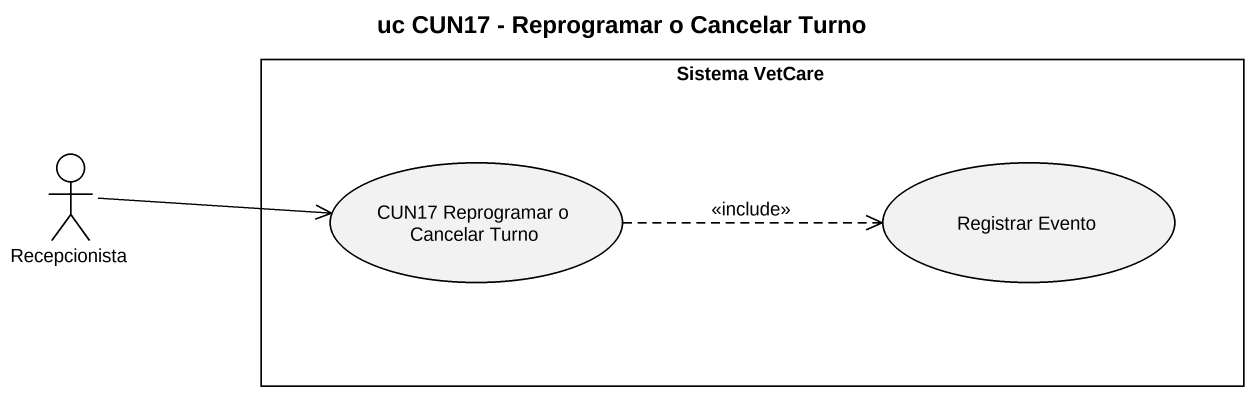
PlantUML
@startuml
title uc CUN17 - Reprogramar o Cancelar Turno
rectangle "Sistema VetCare" as Sistema_VetCare {
  usecase "CUN17 Reprogramar o Cancelar Turno" as CUN17_Reprogramar_o
  usecase "Registrar Evento" as Registrar_Evento
}
actor Recepcionista
Recepcionista -right-> CUN17_Reprogramar_o
CUN17_Reprogramar_o .right.> Registrar_Evento : <<include>>
@enduml
